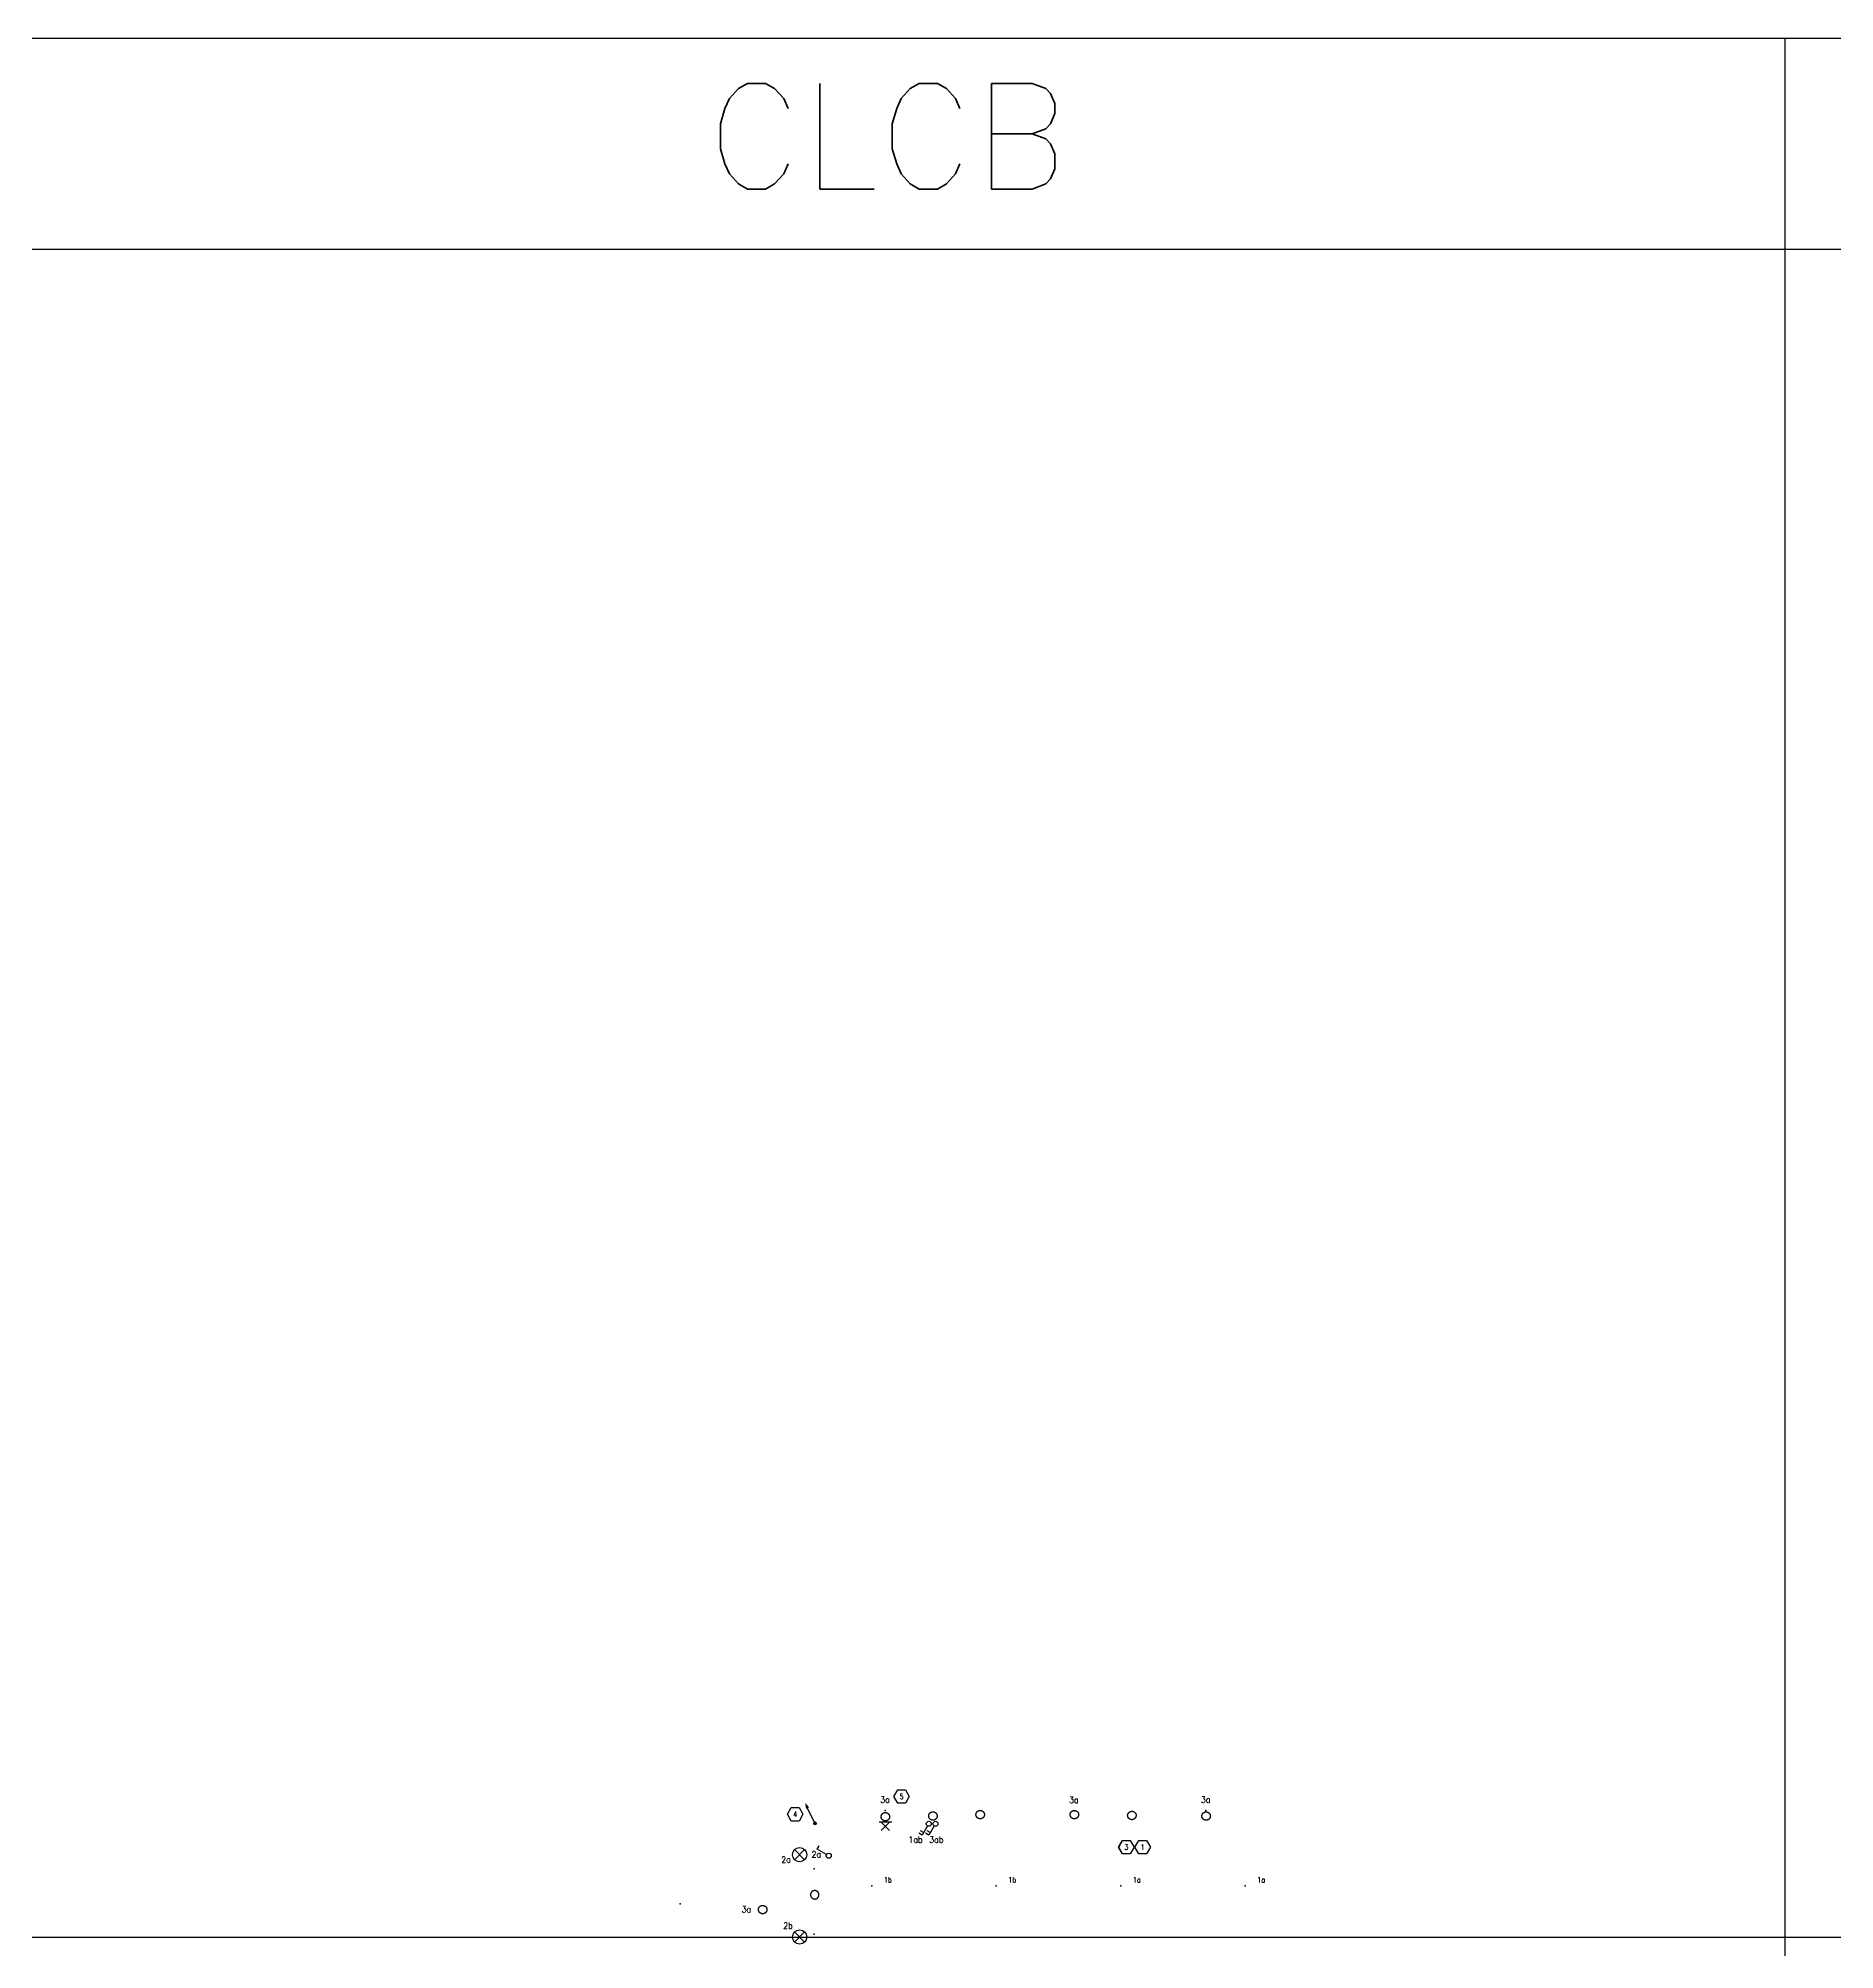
# Model space of a CAD drawing. Header units: millimetres. Extents: x -96513 to 442697, y -70111 to 173034.
# Drawn here: x 176300 to 218879, y -25413 to 19889 of the extents above; entities that cross this region are included whole.
import ezdxf
from ezdxf.enums import TextEntityAlignment as Align

# ---------------------------------------------------------------- set-up
doc = ezdxf.new("R2010")
doc.units = ezdxf.units.MM
doc.set_wipeout_variables(frame=1)
doc.linetypes.add('EXPOSED0', pattern=[6.35, 3.175, -0.79375, 0.396875, -0.79375, 0.396875, -0.79375])
for name, color, linetype in [('Anno', 223, 'Continuous'), ('Lining', 252, 'Continuous'), ('Lite', 83, 'Continuous'), ('Lite-Cqd', 114, 'Continuous'), ('Lite-Swc', 83, 'Continuous'), ('Power-El', 43, 'Continuous'), ('Symb-Hi', 1, 'Continuous'), ('Symb-Num', 43, 'Continuous'), ('Symb10', 140, 'Continuous'), ('Symb2', 140, 'Continuous'), ('Symb3', 140, 'Continuous'), ('Symb4', 140, 'Continuous'), ('Symb5', 140, 'Continuous'), ('Symb7', 43, 'Continuous'), ('Symb8', 1, 'Continuous'), ('Symb9', 1, 'Continuous'), ('Wire', 84, 'Continuous')]:
    doc.layers.add(name, color=color, linetype=linetype)
doc.styles.add('MECS', font='ROMANS.shx', dxfattribs={"width": 0.9, "height": 6250})
doc.styles.add('ROMANC', font='romanc', dxfattribs={"height": 0.09375})
doc.styles.get("Standard").update_dxf_attribs({"font": 'ROMANS'})

# ---------------------------------------------------------------- blocks, each defined once
blk = doc.blocks.new('E.IntLight-General Light')
at = {"color": 0, "linetype": 'ByBlock', "lineweight": -2}
for p, q in [((-0.07874, 0.07874), (0.07874, -0.07874)), ((-0.07874, -0.07874), (0.07874, 0.07874))]:
    blk.add_line(p, q, dxfattribs=at)
blk.add_circle((0, 0), 0.11136, dxfattribs=at)
blk = doc.blocks.new('E.IntLight-Fixture Type')
at = {"color": 0, "linetype": 'ByBlock', "lineweight": -2}
blk.add_point((0, 0), dxfattribs=at)
at = {"layer": 'Lining', "color": 0, "linetype": 'ByBlock', "lineweight": -2, "style": 'MECS', "width": 0.8, "flags": 1}
blk.add_attdef('PW', (0.08, 0.35), '', height=0.0787, dxfattribs=at)
at = {"layer": 'Symb-Hi', "color": 0, "linetype": 'ByBlock', "lineweight": -2, "style": 'MECS', "width": 0.9, "flags": 1}
blk.add_attdef('DB', text='', height=0.0787, dxfattribs=at).set_placement((-0.099, -0.347), align=Align.RIGHT)
at = {"layer": 'Symb-Num', "color": 0, "linetype": 'ByBlock', "lineweight": -2, "style": 'MECS', "width": 0.9}
blk.add_attdef('CN', text='', height=0.0984, dxfattribs=at).set_placement((-0.099, -0.224), align=Align.RIGHT)
at = {"layer": 'Symb10', "color": 0, "linetype": 'ByBlock', "lineweight": -2, "style": 'MECS', "width": 0.8, "flags": 9}
blk.add_attdef('DS', (0.08, 0.012), '', height=0.0787, dxfattribs=at)
at = {"layer": 'Symb2', "color": 0, "linetype": 'ByBlock', "lineweight": -2, "style": 'MECS', "width": 0.8, "flags": 9}
blk.add_attdef('TP', (0.08, -0.092), '', height=0.0787, dxfattribs=at)
at = {"layer": 'Symb3', "color": 0, "linetype": 'ByBlock', "lineweight": -2, "style": 'MECS', "width": 0.8, "flags": 8}
blk.add_attdef('SI', (0.08, 0.13), '', height=0.0787, dxfattribs=at)
at = {"layer": 'Symb4', "color": 0, "linetype": 'ByBlock', "lineweight": -2, "style": 'MECS', "width": 0.9}
blk.add_attdef('SC', (0.07, -0.224), '', height=0.0984, dxfattribs=at)
at = {"layer": 'Symb5', "color": 0, "linetype": 'ByBlock', "lineweight": -2, "style": 'MECS', "width": 0.8, "flags": 1}
blk.add_attdef('SCN', (0.08, 0.233), '', height=0.0787, dxfattribs=at)
at = {"layer": 'Symb7', "color": 0, "style": 'ROMANC'}
blk.add_attdef('FT', text='', height=0.118, dxfattribs=at).set_placement((-0.078, 0.13), align=Align.RIGHT)
at = {"layer": 'Symb8', "color": 0, "linetype": 'ByBlock', "lineweight": -2, "style": 'MECS', "width": 0.8, "flags": 8}
blk.add_attdef('FN', (-0.083, -0.224), '', height=0.0787, dxfattribs=at)
at = {"layer": 'Symb9', "color": 0, "linetype": 'ByBlock', "lineweight": -2, "style": 'MECS', "width": 0.8, "flags": 9}
blk.add_attdef('DN', (0.08, -0.348), '', height=0.0787, dxfattribs=at)
blk = doc.blocks.new('*U70')
at = {"color": 0, "linetype": 'ByBlock', "lineweight": -2}
for p, q in [((0.02, 0.109), (0.102, 0.252)), ((0.102, 0.252), (0.153, 0.222))]:
    blk.add_line(p, q, dxfattribs=at)
blk.add_circle((0, 0.075), 0.0394, dxfattribs=at)
at = {"layer": 'Symb4', "color": 0, "linetype": 'ByBlock', "lineweight": -2, "style": 'MECS', "width": 0.9}
blk.add_attdef('SC', (-0.022, 0.282), '', height=0.0984, dxfattribs=at)
blk = doc.blocks.new('E.IntWir-Wiring Up')
at = {"color": 0, "linetype": 'ByBlock', "lineweight": -2}
blk.add_line((0.007, 0.012), (0.119, 0.207), dxfattribs=at)
blk.add_lwpolyline([(0.119, 0.207, 0.0507, 0, 0), (0.159, 0.276, 0, 0, 0)], format="xyseb", dxfattribs=at)
for radius in [0.0197, 0.0099]:
    blk.add_circle((0, 0), radius, dxfattribs=at)
blk = doc.blocks.new('E.IntWir-Conduit')
at = {"color": 0, "linetype": 'ByBlock', "lineweight": -2}
blk.add_circle((0, 0.098425), 0.03937, dxfattribs=at)
blk = doc.blocks.new('G.RefSym-Keynote')
at = {"color": 18}
blk.add_wipeout([(-0.073, 0.123), (0.07, 0.123), (0.142, -0.001), (0.07, -0.124), (-0.073, -0.124), (-0.144, -0.001)], dxfattribs=at)
at = {"color": 0, "linetype": 'ByBlock'}
blk.add_lwpolyline([(-0.073, 0.125), (0.071, 0.125), (0.143, -0.001), (0.071, -0.126), (-0.073, -0.126), (-0.146, -0.001)], close=True, dxfattribs=at)
at = {"color": 0, "linetype": 'ByBlock', "style": 'MECS', "width": 0.8}
blk.add_attdef('NUM', text='', height=0.0941, dxfattribs=at).set_placement((-0.001, -0.001), align=Align.MIDDLE)
blk = doc.blocks.new('E.IntLight-Lighting Outlet on Wall')
at = {"color": 0, "linetype": 'ByBlock', "lineweight": -2}
for p, q in [((-0.099, 0), (0.099, 0)), ((-0.065, 0.131), (0.065, 0)), ((0.065, 0.131), (-0.065, 0))]:
    blk.add_line(p, q, dxfattribs=at)
blk = doc.blocks.new('*U120')
at = {"color": 0, "linetype": 'ByBlock', "lineweight": -2}
for p, q in [((0.02, 0.109), (0.102, 0.252)), ((0.08, 0.212), (0.131, 0.183)), ((0.102, 0.252), (0.153, 0.222))]:
    blk.add_line(p, q, dxfattribs=at)
blk.add_circle((0, 0.075), 0.0394, dxfattribs=at)
at = {"layer": 'Symb4', "color": 0, "linetype": 'ByBlock', "lineweight": -2, "style": 'MECS', "width": 0.9}
blk.add_attdef('SC', (-0.022, 0.282), '', height=0.0984, dxfattribs=at)

msp = doc.modelspace()

# ---------------------------------------------------------------- linework, layer by layer
at = {"color": 8}
for p, q in [((14468, 19889), (257697, 19889)), ((217697, 19889), (217697, -25111)), ((-55639, 14889), (262697, 14889)), ((-30532, -25111), (442697, -25111)), ((-30532, -25111), (217697, -25111)), ((217697, -25111), (217697, -70111))]:
    msp.add_line(p, q, dxfattribs=at)

# ---------------------------------------------------------------- block references
at = {"layer": 'Anno', "color": 83}
ref = msp.add_blockref('G.RefSym-Keynote', (202091, -22979), dxfattribs=dict(at, xscale=1270, yscale=1270, zscale=1270))
ref.add_attrib('NUM', '3', dxfattribs={"layer": '0', "color": 0, "linetype": 'ByBlock', "height": 125, "style": 'MECS', "width": 0.8}).set_placement((202090, -22980), align=Align.MIDDLE)
at = {"layer": 'Lite', "xscale": 1524, "yscale": 1524, "zscale": 1524, "rotation": 180.0000000000167}
msp.add_blockref('E.IntLight-Lighting Outlet on Wall', (196379, -22385), dxfattribs=at)
at = {"layer": 'Lite-Cqd', "xscale": 1524, "yscale": 1524, "zscale": 1524}
for p in [(194345, -23160), (194345, -25110)]:
    msp.add_blockref('E.IntLight-General Light', p, dxfattribs=at)
at = {"layer": 'Lite-Swc'}
ref = msp.add_blockref('*U120', (197407, -22313), dxfattribs=dict(at, xscale=1524, yscale=1524, zscale=1524, rotation=180.0000000000171))
ref.add_attrib('SC', '1ab', (196926, -22877), dxfattribs={"layer": 'Symb4', "color": 0, "linetype": 'ByBlock', "lineweight": -2, "height": 150, "style": 'MECS', "width": 0.9})
ref = msp.add_blockref('*U120', (197565, -22313), dxfattribs=dict(at, xscale=1524, yscale=1524, zscale=1524, rotation=180.0000000000171))
ref.add_attrib('SC', '3ab', (197418, -22879), dxfattribs={"layer": 'Symb4', "color": 0, "linetype": 'ByBlock', "lineweight": -2, "height": 150, "style": 'MECS', "width": 0.9})
ref = msp.add_blockref('*U70', (195149, -23185), dxfattribs=dict(at, xscale=1523.999999999994, yscale=1523.999999999994, zscale=1523.999999999994, rotation=89.99996402987692))
ref.add_attrib('SC', '2a', (194629, -23226), dxfattribs={"layer": 'Symb4', "color": 0, "linetype": 'ByBlock', "lineweight": -2, "height": 150, "style": 'MECS', "width": 0.9})
at = {"layer": 'Power-El'}
ref = msp.add_blockref('E.IntLight-Fixture Type', (196375, -22110), dxfattribs=dict(at, xscale=-1524, yscale=1524, zscale=1524, rotation=180))
ref.add_attrib('CN', '3a', dxfattribs={"layer": 'Symb-Num', "color": 0, "linetype": 'ByBlock', "lineweight": -2, "height": 150, "style": 'MECS', "width": 0.9}).set_placement((196484, -21929), align=Align.RIGHT)
ref = msp.add_blockref('E.IntLight-Fixture Type', (200850, -22117), dxfattribs=dict(at, xscale=-1524, yscale=1524, zscale=1524, rotation=180))
ref.add_attrib('CN', '3a', dxfattribs={"layer": 'Symb-Num', "color": 0, "linetype": 'ByBlock', "lineweight": -2, "height": 150, "style": 'MECS', "width": 0.9}).set_placement((200958, -21936), align=Align.RIGHT)
ref = msp.add_blockref('E.IntLight-Fixture Type', (203975, -22110), dxfattribs=dict(at, xscale=-1524, yscale=1524, zscale=1524, rotation=180))
ref.add_attrib('CN', '3a', dxfattribs={"layer": 'Symb-Num', "color": 0, "linetype": 'ByBlock', "lineweight": -2, "height": 150, "style": 'MECS', "width": 0.9}).set_placement((204084, -21929), align=Align.RIGHT)
ref = msp.add_blockref('E.IntLight-Fixture Type', (194688, -23494), dxfattribs=dict(at, xscale=1524, yscale=1524, zscale=1524))
ref.add_attrib('CN', '2a', dxfattribs={"layer": 'Symb-Num', "color": 0, "linetype": 'ByBlock', "lineweight": -2, "height": 150, "style": 'MECS', "width": 0.9}).set_placement((194137, -23353), align=Align.RIGHT)
ref = msp.add_blockref('E.IntLight-Fixture Type', (196055, -23900), dxfattribs=dict(at, xscale=1270, yscale=1270, zscale=1270))
ref.add_attrib('CN', '1b', dxfattribs={"layer": 'Symb-Num', "color": 0, "linetype": 'ByBlock', "lineweight": -2, "height": 125, "style": 'MECS', "width": 0.9}).set_placement((196530, -23817), align=Align.RIGHT)
ref = msp.add_blockref('E.IntLight-Fixture Type', (199005, -23900), dxfattribs=dict(at, xscale=1270, yscale=1270, zscale=1270))
ref.add_attrib('CN', '1b', dxfattribs={"layer": 'Symb-Num', "color": 0, "linetype": 'ByBlock', "lineweight": -2, "height": 125, "style": 'MECS', "width": 0.9}).set_placement((199480, -23817), align=Align.RIGHT)
ref = msp.add_blockref('E.IntLight-Fixture Type', (201955, -23900), dxfattribs=dict(at, xscale=1270, yscale=1270, zscale=1270))
ref.add_attrib('CN', '1a', dxfattribs={"layer": 'Symb-Num', "color": 0, "linetype": 'ByBlock', "lineweight": -2, "height": 125, "style": 'MECS', "width": 0.9}).set_placement((202430, -23817), align=Align.RIGHT)
ref = msp.add_blockref('E.IntLight-Fixture Type', (204905, -23900), dxfattribs=dict(at, xscale=1270, yscale=1270, zscale=1270))
ref.add_attrib('CN', '1a', dxfattribs={"layer": 'Symb-Num', "color": 0, "linetype": 'ByBlock', "lineweight": -2, "height": 125, "style": 'MECS', "width": 0.9}).set_placement((205380, -23817), align=Align.RIGHT)
ref = msp.add_blockref('E.IntLight-Fixture Type', (191512, -24327), dxfattribs=dict(at, xscale=-1524, yscale=1524, zscale=1524, rotation=180))
ref.add_attrib('CN', '3a', dxfattribs={"layer": 'Symb-Num', "color": 0, "linetype": 'ByBlock', "lineweight": -2, "height": 150, "style": 'MECS', "width": 0.9}).set_placement((193197, -24529), align=Align.RIGHT)
ref = msp.add_blockref('E.IntLight-Fixture Type', (194688, -25046), dxfattribs=dict(at, xscale=1524, yscale=1524, zscale=1524))
ref.add_attrib('CN', '2b', dxfattribs={"layer": 'Symb-Num', "color": 0, "linetype": 'ByBlock', "lineweight": -2, "height": 150, "style": 'MECS', "width": 0.9}).set_placement((194181, -24916), align=Align.RIGHT)
at = {"layer": 'Wire', "xscale": 1680, "yscale": 1680, "zscale": 1680, "rotation": 55.78785950949111}
msp.add_blockref('E.IntWir-Wiring Up', (194710, -22416), dxfattribs=at)
at = {"layer": 'Wire', "linetype": 'EXPOSED0', "ltscale": 100, "xscale": 2540, "yscale": 2540, "zscale": 2540}
for p in [(197504, -22492), (198625, -22460), (200857, -22460), (202220, -22480), (203979, -22494), (193470, -24710)]:
    msp.add_blockref('E.IntWir-Conduit', p, dxfattribs=at)
at = {"layer": 'Wire', "linetype": 'EXPOSED0', "ltscale": 100, "xscale": -2540, "yscale": 2540, "zscale": 2540, "rotation": 180}
msp.add_blockref('E.IntWir-Conduit', (194704, -23860), dxfattribs=at)

# ---------------------------------------------------------------- texts
at = {"color": 8, "insert": (196432, 18816), "char_height": 2500, "attachment_point": 2}
msp.add_mtext_dynamic_manual_height_columns('CLCB', width=13115.87, gutter_width=1250, heights=[0], dxfattribs=at)

# ---------------------------------------------------------------- next in the draw order: block references
at = {"layer": 'Anno', "color": 83}
ref = msp.add_blockref('G.RefSym-Keynote', (196763, -21782), dxfattribs=dict(at, xscale=1270, yscale=1270, zscale=1270))
ref.add_attrib('NUM', '5', dxfattribs={"layer": '0', "color": 0, "linetype": 'ByBlock', "height": 125, "style": 'MECS', "width": 0.8}).set_placement((196762, -21783), align=Align.MIDDLE)
ref = msp.add_blockref('G.RefSym-Keynote', (194241, -22201), dxfattribs=dict(at, xscale=1270, yscale=1270, zscale=1270))
ref.add_attrib('NUM', '4', dxfattribs={"layer": '0', "color": 0, "linetype": 'ByBlock', "height": 125, "style": 'MECS', "width": 0.8}).set_placement((194239, -22201), align=Align.MIDDLE)
ref = msp.add_blockref('G.RefSym-Keynote', (202477, -22981), dxfattribs=dict(at, xscale=1270, yscale=1270, zscale=1270))
ref.add_attrib('NUM', '1', dxfattribs={"layer": '0', "color": 0, "linetype": 'ByBlock', "height": 125, "style": 'MECS', "width": 0.8}).set_placement((202476, -22982), align=Align.MIDDLE)

# ---------------------------------------------------------------- next in the draw order: block references
at = {"layer": 'Wire', "linetype": 'EXPOSED0', "ltscale": 100, "xscale": 2540, "yscale": 2540, "zscale": 2540}
msp.add_blockref('E.IntWir-Conduit', (196377, -22510), dxfattribs=at)

doc.saveas('drawing.dxf')
